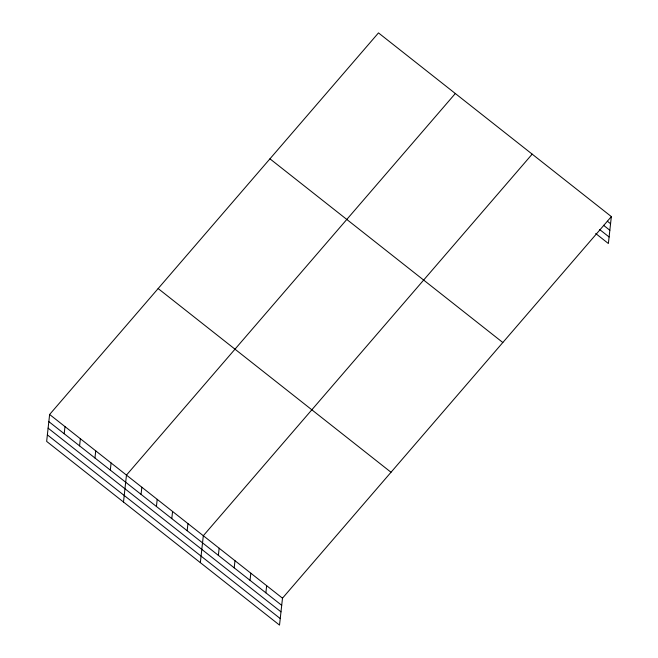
<?xml version="1.0" encoding="UTF-8"?>
<svg xmlns="http://www.w3.org/2000/svg" width="658" height="658" viewBox="0 0 658 658"><rect width="100%" height="100%" fill="white"/><g stroke="black" fill="none" stroke-linecap="round" stroke-linejoin="round"><path stroke-width="0.99" d="M49.621 414.482L46.652 441.403L279.518 625.1L282.496 598.18L611.348 216.597L378.482 32.9L49.621 414.482L282.496 598.18M64.204 433.737L64.994 426.606M79.577 445.861L80.358 438.73M94.941 457.993L95.731 450.853M110.314 470.116L111.103 462.977M123.498 502.021L126.468 475.101L455.328 93.518M141.051 494.364L141.84 487.224M156.423 506.487L157.204 499.356M171.787 518.611L172.577 511.48M187.16 530.735L187.949 523.604M200.345 562.639L203.314 535.727L532.174 154.145M218.366 555.352L219.155 548.213M234.199 567.838L234.988 560.706M250.032 580.331L250.821 573.2M265.873 592.825L266.654 585.694M611.348 216.597L608.379 243.518L595.712 233.524M607.392 221.236L610.558 223.728M603.509 225.266L609.843 230.259M599.594 229.494L609.102 236.987M269.953 158.825L502.827 342.522M158.142 288.558L391.017 472.263M48.832 421.614L281.706 605.319M48.116 428.144L280.982 611.841M47.368 434.872L280.242 618.569"/></g></svg>
